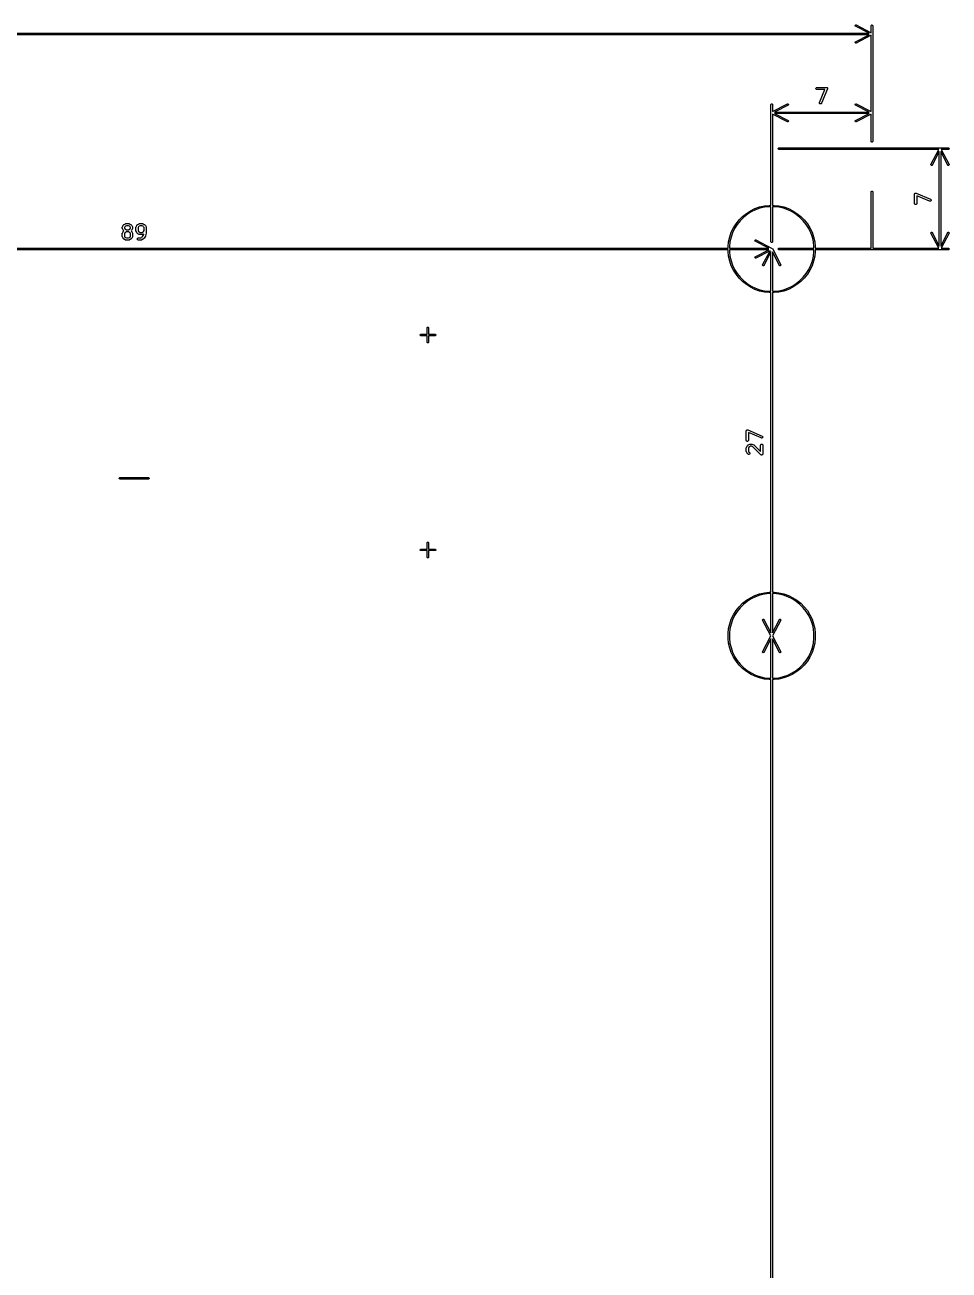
# Model space of a CAD drawing. Extents: x 1.4 to 14.3, y -8.7 to -1.8.
# Drawn here: x 11.483 to 14.023, y -5.262 to -1.841 of the extents above; entities that cross this region are included whole.
import ezdxf

# ---------------------------------------------------------------- set-up
doc = ezdxf.new("R2010")
doc.units = 0
doc.header["$MEASUREMENT"] = 0
doc.layers.add('BLACK', color=7, linetype='CONTINUOUS')

msp = doc.modelspace()

# ---------------------------------------------------------------- linework, layer by layer
at = {"layer": 'BLACK', "linetype": 'CONTINUOUS'}
for p, q in [((13.7647, -1.8429), (13.7654, -1.8415)), ((13.7652, -1.8443), (13.7647, -1.8429)), ((13.7658, -1.8448), (13.7652, -1.8443)), ((13.7654, -1.8415), (13.7668, -1.8411)), ((13.803, -1.8642), (13.7658, -1.8448)), ((13.7668, -1.8411), (13.7676, -1.8413)), ((13.7676, -1.8413), (13.8091, -1.8629)), ((13.8091, -1.8431), (13.8092, -1.8423)), ((13.8091, -1.8629), (13.8091, -1.8431)), ((13.8092, -1.8423), (13.8103, -1.8412)), ((13.8103, -1.8412), (13.8118, -1.8412)), ((13.8118, -1.8412), (13.8128, -1.8423)), ((13.8128, -1.8423), (13.813, -1.8431)), ((13.813, -1.8431), (13.813, -2.0596)), ((1.6143, -1.8642), (13.803, -1.8642)), ((13.803, -1.8681), (1.6143, -1.8681)), ((13.7658, -1.8875), (13.803, -1.8681)), ((13.8091, -1.8694), (13.7676, -1.891)), ((13.8091, -2.0596), (13.8091, -1.8694)), ((13.7647, -1.8894), (13.7652, -1.888)), ((13.7654, -1.8907), (13.7647, -1.8894)), ((13.7652, -1.888), (13.7658, -1.8875)), ((13.7668, -1.8912), (13.7654, -1.8907)), ((13.7676, -1.891), (13.7668, -1.8912)), ((13.6572, -2.0154), (13.6576, -2.0143)), ((13.6572, -2.0165), (13.6572, -2.0154)), ((13.6576, -2.0176), (13.6572, -2.0165)), ((13.6576, -2.0143), (13.6585, -2.0135)), ((13.6585, -2.0184), (13.6576, -2.0176)), ((13.6585, -2.0135), (13.6595, -2.013)), ((13.6595, -2.013), (13.6601, -2.013)), ((13.6601, -2.013), (13.6864, -2.013)), ((13.6891, -2.0171), (13.6722, -2.0565)), ((13.6864, -2.013), (13.6869, -2.013)), ((13.6869, -2.013), (13.6869, -2.013)), ((13.6869, -2.013), (13.687, -2.013)), ((13.687, -2.013), (13.6875, -2.0133)), ((13.6875, -2.0133), (13.688, -2.0135)), ((13.688, -2.0135), (13.688, -2.0135)), ((13.688, -2.0135), (13.688, -2.0135)), ((13.688, -2.0135), (13.6884, -2.0139)), ((13.6884, -2.0139), (13.6888, -2.0143)), ((13.6888, -2.0143), (13.6888, -2.0143)), ((13.6888, -2.0143), (13.6888, -2.0143)), ((13.6888, -2.0143), (13.689, -2.0148)), ((13.689, -2.0148), (13.6892, -2.0154)), ((13.6892, -2.0165), (13.6891, -2.0171)), ((13.6892, -2.0154), (13.6892, -2.0154)), ((13.6892, -2.0154), (13.6893, -2.0154)), ((13.6893, -2.0154), (13.6892, -2.016)), ((13.6892, -2.016), (13.6892, -2.0165)), ((13.6892, -2.0165), (13.6892, -2.0165)), ((13.6892, -2.0165), (13.6892, -2.0165)), ((13.6595, -2.0188), (13.6585, -2.0184)), ((13.6601, -2.0189), (13.6595, -2.0188)), ((13.6819, -2.0189), (13.6601, -2.0189)), ((13.6668, -2.0541), (13.6819, -2.0189)), ((13.5335, -2.0596), (13.5336, -2.0588)), ((13.5335, -2.3368), (13.5335, -2.0596)), ((13.5336, -2.0588), (13.5347, -2.0578)), ((13.5347, -2.0578), (13.5362, -2.0578)), ((13.5362, -2.0578), (13.5373, -2.0588)), ((13.5373, -2.0588), (13.5374, -2.0596)), ((13.5374, -2.0794), (13.5789, -2.0578)), ((13.5374, -2.0596), (13.5374, -2.0794)), ((13.5789, -2.1075), (13.5374, -2.0859)), ((13.5374, -2.0859), (13.5374, -2.3368)), ((13.5807, -2.0613), (13.5435, -2.0807)), ((13.5435, -2.0807), (13.803, -2.0807)), ((13.803, -2.0846), (13.5435, -2.0846)), ((13.5435, -2.0846), (13.5807, -2.104)), ((13.5789, -2.0578), (13.5796, -2.0576)), ((13.5796, -2.0576), (13.581, -2.0581)), ((13.5813, -2.0609), (13.5807, -2.0613)), ((13.581, -2.0581), (13.5817, -2.0594)), ((13.5817, -2.0594), (13.5813, -2.0609)), ((13.6666, -2.0547), (13.6668, -2.0541)), ((13.6666, -2.0558), (13.6666, -2.0547)), ((13.667, -2.0569), (13.6666, -2.0558)), ((13.6678, -2.0577), (13.667, -2.0569)), ((13.6689, -2.0582), (13.6678, -2.0577)), ((13.67, -2.0582), (13.6689, -2.0582)), ((13.6711, -2.0578), (13.67, -2.0582)), ((13.6719, -2.057), (13.6711, -2.0578)), ((13.6722, -2.0565), (13.6719, -2.057)), ((13.7647, -2.0594), (13.7654, -2.0581)), ((13.7652, -2.0609), (13.7647, -2.0594)), ((13.7658, -2.0613), (13.7652, -2.0609)), ((13.7654, -2.0581), (13.7668, -2.0576)), ((13.803, -2.0807), (13.7658, -2.0613)), ((13.7658, -2.104), (13.803, -2.0846)), ((13.7668, -2.0576), (13.7676, -2.0578)), ((13.7676, -2.0578), (13.8091, -2.0794)), ((13.8091, -2.0859), (13.7676, -2.1075)), ((13.8091, -2.0794), (13.8091, -2.0596)), ((13.8091, -2.1614), (13.8091, -2.0859)), ((13.813, -2.0596), (13.813, -2.1614)), ((13.5796, -2.1077), (13.5789, -2.1075)), ((13.581, -2.1073), (13.5796, -2.1077)), ((13.5807, -2.104), (13.5813, -2.1045)), ((13.5817, -2.1059), (13.581, -2.1073)), ((13.5813, -2.1045), (13.5817, -2.1059)), ((13.7647, -2.1059), (13.7652, -2.1045)), ((13.7654, -2.1073), (13.7647, -2.1059)), ((13.7652, -2.1045), (13.7658, -2.104)), ((13.7668, -2.1077), (13.7654, -2.1073)), ((13.7676, -2.1075), (13.7668, -2.1077)), ((13.5533, -2.1803), (13.5544, -2.1793)), ((13.5533, -2.1819), (13.5533, -2.1803)), ((13.5544, -2.1829), (13.5533, -2.1819)), ((13.5544, -2.1793), (13.5551, -2.1791)), ((13.5551, -2.1831), (13.5544, -2.1829)), ((13.5551, -2.1791), (14.0211, -2.1791)), ((13.9948, -2.1831), (13.5551, -2.1831)), ((13.8092, -2.1622), (13.8091, -2.1614)), ((13.8103, -2.1632), (13.8092, -2.1622)), ((13.8118, -2.1632), (13.8103, -2.1632)), ((13.8128, -2.1622), (13.8118, -2.1632)), ((13.813, -2.1614), (13.8128, -2.1622)), ((13.9732, -2.2245), (13.9948, -2.1831)), ((13.9961, -2.1891), (13.9767, -2.2264)), ((13.9961, -2.4486), (13.9961, -2.1891)), ((14.0194, -2.2264), (14, -2.1891)), ((14, -2.1891), (14, -2.4486)), ((14.0211, -2.1831), (14.0013, -2.1831)), ((14.0013, -2.1831), (14.0229, -2.2245)), ((14.0211, -2.1791), (14.0219, -2.1793)), ((14.0219, -2.1829), (14.0211, -2.1831)), ((14.0219, -2.1793), (14.0229, -2.1803)), ((14.0229, -2.1819), (14.0219, -2.1829)), ((14.0229, -2.1803), (14.0229, -2.1819)), ((13.973, -2.2253), (13.9732, -2.2245)), ((13.9734, -2.2267), (13.973, -2.2253)), ((13.9748, -2.2274), (13.9734, -2.2267)), ((13.9762, -2.227), (13.9748, -2.2274)), ((13.9767, -2.2264), (13.9762, -2.227)), ((14.0199, -2.227), (14.0194, -2.2264)), ((14.0213, -2.2274), (14.0199, -2.227)), ((14.0226, -2.2267), (14.0213, -2.2274)), ((14.0231, -2.2253), (14.0226, -2.2267)), ((14.0229, -2.2245), (14.0231, -2.2253)), ((13.8091, -2.2992), (13.8092, -2.2985)), ((13.8091, -2.4547), (13.8091, -2.2992)), ((13.8092, -2.2985), (13.8103, -2.2974)), ((13.8103, -2.2974), (13.8118, -2.2974)), ((13.8118, -2.2974), (13.8128, -2.2985)), ((13.8128, -2.2985), (13.813, -2.2992)), ((13.813, -2.2992), (13.813, -2.4547)), ((13.9283, -2.3058), (13.9284, -2.3052)), ((13.9283, -2.332), (13.9283, -2.3058)), ((13.9284, -2.3052), (13.9286, -2.3046)), ((13.9284, -2.3052), (13.9284, -2.3052)), ((13.9284, -2.3052), (13.9284, -2.3052)), ((13.9286, -2.3046), (13.9288, -2.3041)), ((13.9288, -2.3041), (13.9288, -2.3041)), ((13.9288, -2.3041), (13.9289, -2.3041)), ((13.9289, -2.3041), (13.9293, -2.3037)), ((13.9293, -2.3037), (13.9297, -2.3033)), ((13.9297, -2.3033), (13.9302, -2.3031)), ((13.9297, -2.3033), (13.9297, -2.3033)), ((13.9297, -2.3033), (13.9297, -2.3033)), ((13.9302, -2.3031), (13.9307, -2.3029)), ((13.9307, -2.3029), (13.9307, -2.3029)), ((13.9307, -2.3029), (13.9308, -2.3029)), ((13.9308, -2.3029), (13.9313, -2.3029)), ((13.9313, -2.3029), (13.9319, -2.3029)), ((13.9319, -2.3029), (13.9319, -2.3029)), ((13.9319, -2.3029), (13.9319, -2.3029)), ((13.9319, -2.3029), (13.9325, -2.3031)), ((13.9325, -2.3031), (13.9718, -2.3199)), ((13.9695, -2.3254), (13.9342, -2.3103)), ((13.9342, -2.3103), (13.9342, -2.332)), ((13.9701, -2.3255), (13.9695, -2.3254)), ((13.9712, -2.3255), (13.9701, -2.3255)), ((13.9723, -2.3251), (13.9712, -2.3255)), ((13.9718, -2.3199), (13.9723, -2.3202)), ((13.9723, -2.3202), (13.9731, -2.321)), ((13.9731, -2.3243), (13.9723, -2.3251)), ((13.9731, -2.321), (13.9736, -2.3221)), ((13.9736, -2.3233), (13.9731, -2.3243)), ((13.9736, -2.3221), (13.9736, -2.3233)), ((13.4554, -2.3672), (13.4659, -2.3588)), ((13.4659, -2.3588), (13.4773, -2.3516)), ((13.4792, -2.3549), (13.4681, -2.3618)), ((13.4773, -2.3516), (13.4895, -2.3458)), ((13.4909, -2.3492), (13.4792, -2.3549)), ((13.4895, -2.3458), (13.5022, -2.3413)), ((13.5032, -2.3449), (13.4909, -2.3492)), ((13.5022, -2.3413), (13.5153, -2.3383)), ((13.5159, -2.342), (13.5032, -2.3449)), ((13.5153, -2.3383), (13.5287, -2.3368)), ((13.5289, -2.3406), (13.5159, -2.342)), ((13.5287, -2.3368), (13.5335, -2.3368)), ((13.5335, -2.3406), (13.5289, -2.3406)), ((13.5335, -2.437), (13.5335, -2.3406)), ((13.5374, -2.3368), (13.5422, -2.3368)), ((13.542, -2.3406), (13.5374, -2.3406)), ((13.5374, -2.3406), (13.5374, -2.437)), ((13.5549, -2.342), (13.542, -2.3406)), ((13.5422, -2.3368), (13.5555, -2.3383)), ((13.5676, -2.3449), (13.5549, -2.342)), ((13.5555, -2.3383), (13.5687, -2.3413)), ((13.5799, -2.3492), (13.5676, -2.3449)), ((13.5687, -2.3413), (13.5814, -2.3458)), ((13.5917, -2.3549), (13.5799, -2.3492)), ((13.5814, -2.3458), (13.5935, -2.3516)), ((13.6027, -2.3618), (13.5917, -2.3549)), ((13.5935, -2.3516), (13.6049, -2.3588)), ((13.6049, -2.3588), (13.6154, -2.3672)), ((13.9284, -2.3326), (13.9283, -2.332)), ((13.9288, -2.3337), (13.9284, -2.3326)), ((13.9297, -2.3345), (13.9288, -2.3337)), ((13.9307, -2.3349), (13.9297, -2.3345)), ((13.9319, -2.3349), (13.9307, -2.3349)), ((13.9329, -2.3345), (13.9319, -2.3349)), ((13.9337, -2.3337), (13.9329, -2.3345)), ((13.9342, -2.3326), (13.9337, -2.3337)), ((13.9342, -2.332), (13.9342, -2.3326)), ((11.7508, -2.3961), (11.7527, -2.3924)), ((11.7527, -2.3924), (11.7529, -2.3921)), ((11.7529, -2.3921), (11.753, -2.392)), ((11.7529, -2.3921), (11.7529, -2.3921)), ((11.753, -2.3919), (11.7531, -2.3918)), ((11.753, -2.392), (11.753, -2.3919)), ((11.7531, -2.3918), (11.7533, -2.3916)), ((11.7533, -2.3916), (11.7551, -2.3897)), ((11.7551, -2.3897), (11.7554, -2.3896)), ((11.7554, -2.3895), (11.7555, -2.3894)), ((11.7554, -2.3896), (11.7554, -2.3895)), ((11.7555, -2.3894), (11.7556, -2.3894)), ((11.7556, -2.3893), (11.7559, -2.3892)), ((11.7556, -2.3894), (11.7556, -2.3893)), ((11.7559, -2.3892), (11.7596, -2.3873)), ((11.759, -2.3943), (11.7578, -2.3955)), ((11.7617, -2.3929), (11.759, -2.3943)), ((11.7596, -2.3873), (11.7602, -2.3871)), ((11.7602, -2.3871), (11.7603, -2.3871)), ((11.7603, -2.3871), (11.7604, -2.3871)), ((11.7604, -2.3871), (11.761, -2.387)), ((11.761, -2.387), (11.7685, -2.387)), ((11.7678, -2.3929), (11.7617, -2.3929)), ((11.7705, -2.3943), (11.7678, -2.3929)), ((11.7685, -2.387), (11.769, -2.3871)), ((11.769, -2.3871), (11.7691, -2.3871)), ((11.7691, -2.3871), (11.7692, -2.3871)), ((11.7692, -2.3871), (11.7698, -2.3873)), ((11.7698, -2.3873), (11.7735, -2.3892)), ((11.7717, -2.3955), (11.7705, -2.3943)), ((11.7735, -2.3892), (11.7738, -2.3893)), ((11.7738, -2.3893), (11.7739, -2.3894)), ((11.7739, -2.3894), (11.7739, -2.3894)), ((11.7739, -2.3894), (11.774, -2.3895)), ((11.774, -2.3895), (11.7741, -2.3896)), ((11.7741, -2.3896), (11.7743, -2.3897)), ((11.7743, -2.3897), (11.7762, -2.3916)), ((11.7762, -2.3916), (11.7764, -2.3918)), ((11.7764, -2.3918), (11.7764, -2.3919)), ((11.7764, -2.3919), (11.7765, -2.392)), ((11.7765, -2.392), (11.7765, -2.3921)), ((11.7765, -2.3921), (11.7766, -2.3921)), ((11.7766, -2.3921), (11.7767, -2.3924)), ((11.7767, -2.3924), (11.7786, -2.3961)), ((11.7883, -2.3961), (11.7902, -2.3924)), ((11.7902, -2.3924), (11.7904, -2.3921)), ((11.7904, -2.392), (11.7905, -2.3919)), ((11.7904, -2.3921), (11.7904, -2.392)), ((11.7904, -2.3921), (11.7904, -2.3921)), ((11.7905, -2.3919), (11.7906, -2.3918)), ((11.7906, -2.3918), (11.7908, -2.3916)), ((11.7908, -2.3916), (11.7926, -2.3897)), ((11.7926, -2.3897), (11.7929, -2.3896)), ((11.7929, -2.3895), (11.793, -2.3894)), ((11.7929, -2.3896), (11.7929, -2.3895)), ((11.793, -2.3894), (11.7931, -2.3894)), ((11.7931, -2.3893), (11.7934, -2.3892)), ((11.7931, -2.3894), (11.7931, -2.3893)), ((11.7934, -2.3892), (11.7971, -2.3873)), ((11.7965, -2.3943), (11.7953, -2.3955)), ((11.7992, -2.3929), (11.7965, -2.3943)), ((11.7971, -2.3873), (11.7977, -2.3871)), ((11.7977, -2.3871), (11.7978, -2.3871)), ((11.7978, -2.3871), (11.7979, -2.3871)), ((11.7979, -2.3871), (11.7985, -2.387)), ((11.7985, -2.387), (11.806, -2.387)), ((11.8053, -2.3929), (11.7992, -2.3929)), ((11.808, -2.3943), (11.8053, -2.3929)), ((11.806, -2.387), (11.8065, -2.3871)), ((11.8065, -2.3871), (11.8066, -2.3871)), ((11.8066, -2.3871), (11.8067, -2.3871)), ((11.8067, -2.3871), (11.8073, -2.3873)), ((11.8073, -2.3873), (11.811, -2.3892)), ((11.8092, -2.3955), (11.808, -2.3943)), ((11.811, -2.3892), (11.8113, -2.3893)), ((11.8113, -2.3893), (11.8114, -2.3894)), ((11.8114, -2.3894), (11.8114, -2.3894)), ((11.8114, -2.3894), (11.8115, -2.3895)), ((11.8115, -2.3895), (11.8116, -2.3896)), ((11.8116, -2.3896), (11.8118, -2.3897)), ((11.8118, -2.3897), (11.8137, -2.3916)), ((11.8137, -2.3916), (11.8139, -2.3918)), ((11.8139, -2.3918), (11.8139, -2.3919)), ((11.8139, -2.3919), (11.814, -2.392)), ((11.814, -2.392), (11.814, -2.3921)), ((11.814, -2.3921), (11.8141, -2.3921)), ((11.8141, -2.3921), (11.8142, -2.3924)), ((11.8142, -2.3924), (11.8161, -2.3961)), ((13.4303, -2.3986), (13.4375, -2.3872)), ((13.4406, -2.3894), (13.4336, -2.4004)), ((13.4375, -2.3872), (13.4459, -2.3767)), ((13.4487, -2.3792), (13.4406, -2.3894)), ((13.4459, -2.3767), (13.4554, -2.3672)), ((13.4579, -2.37), (13.4487, -2.3792)), ((13.4681, -2.3618), (13.4579, -2.37)), ((13.6129, -2.37), (13.6027, -2.3618)), ((13.6222, -2.3792), (13.6129, -2.37)), ((13.6154, -2.3672), (13.625, -2.3767)), ((13.6303, -2.3894), (13.6222, -2.3792)), ((13.625, -2.3767), (13.6334, -2.3872)), ((13.6372, -2.4004), (13.6303, -2.3894)), ((13.6334, -2.3872), (13.6405, -2.3986)), ((11.7505, -2.3975), (11.7506, -2.3969)), ((11.7505, -2.3993), (11.7505, -2.3975)), ((11.7506, -2.3999), (11.7505, -2.3993)), ((11.7505, -2.4143), (11.7506, -2.4137)), ((11.7505, -2.4218), (11.7505, -2.4143)), ((11.7506, -2.4224), (11.7505, -2.4218)), ((11.7506, -2.3967), (11.7508, -2.3961)), ((11.7506, -2.3968), (11.7506, -2.3967)), ((11.7506, -2.3969), (11.7506, -2.3968)), ((11.7506, -2.4), (11.7506, -2.3999)), ((11.7506, -2.4001), (11.7506, -2.4)), ((11.7508, -2.4006), (11.7506, -2.4001)), ((11.7506, -2.4135), (11.7508, -2.413)), ((11.7506, -2.4137), (11.7506, -2.4135)), ((11.7506, -2.4137), (11.7506, -2.4137)), ((11.7506, -2.4225), (11.7506, -2.4224)), ((11.7506, -2.4226), (11.7506, -2.4225)), ((11.7508, -2.4231), (11.7506, -2.4226)), ((11.7527, -2.4044), (11.7508, -2.4006)), ((11.7508, -2.413), (11.7527, -2.4093)), ((11.7527, -2.4269), (11.7508, -2.4231)), ((11.7529, -2.4046), (11.7527, -2.4044)), ((11.7527, -2.4093), (11.7529, -2.409)), ((11.7529, -2.4271), (11.7527, -2.4269)), ((11.7529, -2.4047), (11.7529, -2.4046)), ((11.753, -2.4048), (11.7529, -2.4047)), ((11.7529, -2.409), (11.7529, -2.4089)), ((11.7529, -2.4089), (11.753, -2.4089)), ((11.7529, -2.4272), (11.7529, -2.4271)), ((11.753, -2.4273), (11.7529, -2.4272)), ((11.753, -2.4049), (11.753, -2.4048)), ((11.7531, -2.4049), (11.753, -2.4049)), ((11.753, -2.4088), (11.7531, -2.4087)), ((11.753, -2.4089), (11.753, -2.4088)), ((11.753, -2.4274), (11.753, -2.4273)), ((11.7531, -2.4274), (11.753, -2.4274)), ((11.7533, -2.4052), (11.7531, -2.4049)), ((11.7531, -2.4087), (11.7533, -2.4085)), ((11.7533, -2.4277), (11.7531, -2.4274)), ((11.7549, -2.4068), (11.7533, -2.4052)), ((11.7533, -2.4085), (11.7549, -2.4068)), ((11.7551, -2.4295), (11.7533, -2.4277)), ((11.7578, -2.3955), (11.7564, -2.3981)), ((11.7564, -2.3981), (11.7564, -2.3986)), ((11.7564, -2.3986), (11.7578, -2.4013)), ((11.7578, -2.4123), (11.7564, -2.415)), ((11.7564, -2.415), (11.7564, -2.4211)), ((11.7564, -2.4211), (11.7578, -2.4238)), ((11.7578, -2.4013), (11.759, -2.4025)), ((11.759, -2.4111), (11.7578, -2.4123)), ((11.7578, -2.4238), (11.759, -2.425)), ((11.759, -2.4025), (11.7617, -2.4039)), ((11.7617, -2.4098), (11.759, -2.4111)), ((11.759, -2.425), (11.7617, -2.4264)), ((11.7617, -2.4039), (11.7678, -2.4039)), ((11.7678, -2.4098), (11.7617, -2.4098)), ((11.7617, -2.4264), (11.7678, -2.4264)), ((11.7678, -2.4039), (11.7705, -2.4025)), ((11.7705, -2.4111), (11.7678, -2.4098)), ((11.7678, -2.4264), (11.7705, -2.425)), ((11.7705, -2.4025), (11.7717, -2.4013)), ((11.7717, -2.4123), (11.7705, -2.4111)), ((11.7705, -2.425), (11.7717, -2.4238)), ((11.773, -2.3981), (11.7717, -2.3955)), ((11.7717, -2.4013), (11.773, -2.3986)), ((11.773, -2.415), (11.7717, -2.4123)), ((11.7717, -2.4238), (11.773, -2.4211)), ((11.773, -2.3986), (11.773, -2.3981)), ((11.773, -2.4211), (11.773, -2.415)), ((11.7762, -2.4277), (11.7743, -2.4295)), ((11.7762, -2.4052), (11.7745, -2.4068)), ((11.7745, -2.4068), (11.7762, -2.4085)), ((11.7764, -2.4049), (11.7762, -2.4052)), ((11.7762, -2.4085), (11.7764, -2.4087)), ((11.7764, -2.4274), (11.7762, -2.4277)), ((11.7765, -2.4048), (11.7764, -2.4049)), ((11.7764, -2.4049), (11.7764, -2.4049)), ((11.7764, -2.4087), (11.7764, -2.4088)), ((11.7764, -2.4088), (11.7765, -2.4089)), ((11.7765, -2.4273), (11.7764, -2.4274)), ((11.7764, -2.4274), (11.7764, -2.4274)), ((11.7766, -2.4046), (11.7765, -2.4047)), ((11.7765, -2.4047), (11.7765, -2.4048)), ((11.7765, -2.4089), (11.7765, -2.4089)), ((11.7765, -2.4089), (11.7766, -2.409)), ((11.7766, -2.4271), (11.7765, -2.4272)), ((11.7765, -2.4272), (11.7765, -2.4273)), ((11.7767, -2.4044), (11.7766, -2.4046)), ((11.7766, -2.409), (11.7767, -2.4093)), ((11.7767, -2.4269), (11.7766, -2.4271)), ((11.7786, -2.4006), (11.7767, -2.4044)), ((11.7767, -2.4093), (11.7786, -2.413)), ((11.7786, -2.4231), (11.7767, -2.4269)), ((11.7786, -2.3961), (11.7788, -2.3967)), ((11.7788, -2.4001), (11.7786, -2.4006)), ((11.7786, -2.413), (11.7788, -2.4135)), ((11.7788, -2.4226), (11.7786, -2.4231)), ((11.7788, -2.3967), (11.7788, -2.3968)), ((11.7788, -2.3968), (11.7789, -2.3969)), ((11.7789, -2.3999), (11.7788, -2.4)), ((11.7788, -2.4), (11.7788, -2.4001)), ((11.7788, -2.4135), (11.7788, -2.4137)), ((11.7788, -2.4137), (11.7789, -2.4137)), ((11.7789, -2.4224), (11.7788, -2.4225)), ((11.7788, -2.4225), (11.7788, -2.4226)), ((11.7789, -2.3969), (11.7789, -2.3975)), ((11.7789, -2.3975), (11.7789, -2.3993)), ((11.7789, -2.3993), (11.7789, -2.3999)), ((11.7789, -2.4137), (11.7789, -2.4143)), ((11.7789, -2.4143), (11.7789, -2.4218)), ((11.7789, -2.4218), (11.7789, -2.4224)), ((11.788, -2.3975), (11.7881, -2.3969)), ((11.788, -2.4068), (11.788, -2.3975)), ((11.7881, -2.4074), (11.788, -2.4068)), ((11.7881, -2.3967), (11.7883, -2.3961)), ((11.7881, -2.3968), (11.7881, -2.3967)), ((11.7881, -2.3969), (11.7881, -2.3968)), ((11.7881, -2.4075), (11.7881, -2.4074)), ((11.7881, -2.4076), (11.7881, -2.4075)), ((11.7883, -2.4081), (11.7881, -2.4076)), ((11.7902, -2.4119), (11.7883, -2.4081)), ((11.7904, -2.4121), (11.7902, -2.4119)), ((11.7904, -2.4122), (11.7904, -2.4121)), ((11.7904, -2.4123), (11.7904, -2.4122)), ((11.7905, -2.4124), (11.7904, -2.4123)), ((11.7906, -2.4124), (11.7905, -2.4124)), ((11.7908, -2.4127), (11.7906, -2.4124)), ((11.7926, -2.4145), (11.7908, -2.4127)), ((11.7918, -2.4287), (11.7923, -2.4277)), ((11.7923, -2.4277), (11.7931, -2.4269)), ((11.7929, -2.4147), (11.7926, -2.4145)), ((11.7929, -2.4148), (11.7929, -2.4147)), ((11.793, -2.4148), (11.7929, -2.4148)), ((11.7931, -2.4149), (11.793, -2.4148)), ((11.7934, -2.4151), (11.7931, -2.4149)), ((11.7931, -2.4149), (11.7931, -2.4149)), ((11.7931, -2.4269), (11.7941, -2.4264)), ((11.7971, -2.417), (11.7934, -2.4151)), ((11.7953, -2.3955), (11.7939, -2.3981)), ((11.7939, -2.3981), (11.7939, -2.4061)), ((11.7939, -2.4061), (11.7953, -2.4088)), ((11.7941, -2.4264), (11.7947, -2.4264)), ((11.7947, -2.4264), (11.8015, -2.4264)), ((11.7953, -2.4088), (11.7965, -2.41)), ((11.7965, -2.41), (11.7992, -2.4114)), ((11.7977, -2.4172), (11.7971, -2.417)), ((11.7978, -2.4172), (11.7977, -2.4172)), ((11.7979, -2.4172), (11.7978, -2.4172)), ((11.7985, -2.4173), (11.7979, -2.4172)), ((11.806, -2.4173), (11.7985, -2.4173)), ((11.7992, -2.4114), (11.8053, -2.4114)), ((11.8015, -2.4264), (11.8042, -2.425)), ((11.8042, -2.425), (11.8055, -2.4237)), ((11.8053, -2.4114), (11.808, -2.41)), ((11.8055, -2.4237), (11.8088, -2.4187)), ((11.8065, -2.4172), (11.806, -2.4173)), ((11.8066, -2.4172), (11.8065, -2.4172)), ((11.8067, -2.4172), (11.8066, -2.4172)), ((11.8073, -2.417), (11.8067, -2.4172)), ((11.8096, -2.4158), (11.8073, -2.417)), ((11.808, -2.41), (11.8092, -2.4088)), ((11.8099, -2.4277), (11.808, -2.4295)), ((11.8088, -2.4187), (11.8096, -2.4158)), ((11.8105, -2.3981), (11.8092, -2.3955)), ((11.8092, -2.4088), (11.8105, -2.4061)), ((11.8101, -2.4274), (11.8099, -2.4277)), ((11.8099, -2.4277), (11.8099, -2.4277)), ((11.8099, -2.4277), (11.8099, -2.4277)), ((11.8103, -2.4272), (11.8101, -2.4274)), ((11.814, -2.4216), (11.8103, -2.4272)), ((11.8103, -2.4272), (11.8103, -2.4272)), ((11.8103, -2.4272), (11.8103, -2.4272)), ((11.8105, -2.4061), (11.8105, -2.3981)), ((11.8142, -2.4213), (11.814, -2.4216)), ((11.8143, -2.4212), (11.8142, -2.4213)), ((11.8145, -2.4207), (11.8143, -2.421)), ((11.8143, -2.421), (11.8143, -2.4211)), ((11.8143, -2.4211), (11.8143, -2.4211)), ((11.8143, -2.4211), (11.8143, -2.4212)), ((11.8163, -2.4132), (11.8145, -2.4207)), ((11.8161, -2.3961), (11.8163, -2.3967)), ((11.8163, -2.3967), (11.8163, -2.3968)), ((11.8163, -2.3968), (11.8164, -2.3969)), ((11.8164, -2.413), (11.8163, -2.4131)), ((11.8163, -2.4131), (11.8163, -2.4132)), ((11.8164, -2.3969), (11.8164, -2.3975)), ((11.8164, -2.3975), (11.8164, -2.4125)), ((11.8164, -2.4125), (11.8164, -2.4126)), ((11.8164, -2.4126), (11.8164, -2.4126)), ((11.8164, -2.4126), (11.8164, -2.4128)), ((11.8164, -2.4128), (11.8164, -2.413)), ((13.4171, -2.4366), (13.42, -2.4235)), ((13.42, -2.4235), (13.4245, -2.4107)), ((13.4237, -2.4245), (13.4208, -2.4372)), ((13.428, -2.4122), (13.4237, -2.4245)), ((13.4245, -2.4107), (13.4303, -2.3986)), ((13.4336, -2.4004), (13.428, -2.4122)), ((13.6429, -2.4122), (13.6372, -2.4004)), ((13.6405, -2.3986), (13.6464, -2.4107)), ((13.6472, -2.4245), (13.6429, -2.4122)), ((13.6464, -2.4107), (13.6508, -2.4235)), ((13.6501, -2.4372), (13.6472, -2.4245)), ((13.6508, -2.4235), (13.6538, -2.4366)), ((13.973, -2.4125), (13.9734, -2.4111)), ((13.9732, -2.4133), (13.973, -2.4125)), ((13.9948, -2.4547), (13.9732, -2.4133)), ((13.9734, -2.4111), (13.9748, -2.4104)), ((13.9748, -2.4104), (13.9762, -2.4108)), ((13.9762, -2.4108), (13.9767, -2.4114)), ((13.9767, -2.4114), (13.9961, -2.4486)), ((14, -2.4486), (14.0194, -2.4114)), ((14.0229, -2.4133), (14.0013, -2.4547)), ((14.0194, -2.4114), (14.0199, -2.4108)), ((14.0199, -2.4108), (14.0213, -2.4104)), ((14.0213, -2.4104), (14.0226, -2.4111)), ((14.0226, -2.4111), (14.0231, -2.4125)), ((14.0231, -2.4125), (14.0229, -2.4133)), ((10.1514, -2.4547), (13.4155, -2.4547)), ((13.4155, -2.4587), (10.1514, -2.4587)), ((11.7554, -2.4297), (11.7551, -2.4295)), ((11.7554, -2.4298), (11.7554, -2.4297)), ((11.7555, -2.4298), (11.7554, -2.4298)), ((11.7556, -2.4299), (11.7555, -2.4298)), ((11.7559, -2.4301), (11.7556, -2.4299)), ((11.7556, -2.4299), (11.7556, -2.4299)), ((11.7596, -2.432), (11.7559, -2.4301)), ((11.7602, -2.4322), (11.7596, -2.432)), ((11.7603, -2.4322), (11.7602, -2.4322)), ((11.7604, -2.4322), (11.7603, -2.4322)), ((11.761, -2.4323), (11.7604, -2.4322)), ((11.7685, -2.4323), (11.761, -2.4323)), ((11.769, -2.4322), (11.7685, -2.4323)), ((11.7691, -2.4322), (11.769, -2.4322)), ((11.7692, -2.4322), (11.7691, -2.4322)), ((11.7698, -2.432), (11.7692, -2.4322)), ((11.7735, -2.4301), (11.7698, -2.432)), ((11.7738, -2.4299), (11.7735, -2.4301)), ((11.7739, -2.4299), (11.7738, -2.4299)), ((11.774, -2.4298), (11.7739, -2.4298)), ((11.7739, -2.4298), (11.7739, -2.4299)), ((11.7741, -2.4297), (11.774, -2.4298)), ((11.7743, -2.4295), (11.7741, -2.4297)), ((11.7918, -2.4299), (11.7918, -2.4287)), ((11.7923, -2.431), (11.7918, -2.4299)), ((11.7931, -2.4318), (11.7923, -2.431)), ((11.7941, -2.4322), (11.7931, -2.4318)), ((11.7947, -2.4323), (11.7941, -2.4322)), ((11.8022, -2.4323), (11.7947, -2.4323)), ((11.8028, -2.4322), (11.8022, -2.4323)), ((11.8029, -2.4322), (11.8028, -2.4322)), ((11.803, -2.4322), (11.8029, -2.4322)), ((11.8035, -2.432), (11.803, -2.4322)), ((11.8073, -2.4301), (11.8035, -2.432)), ((11.8075, -2.4299), (11.8073, -2.4301)), ((11.8076, -2.4299), (11.8075, -2.4299)), ((11.8077, -2.4298), (11.8076, -2.4299)), ((11.8078, -2.4298), (11.8077, -2.4298)), ((11.808, -2.4295), (11.8078, -2.4297)), ((11.8078, -2.4297), (11.8078, -2.4298)), ((13.4155, -2.45), (13.4171, -2.4366)), ((13.4155, -2.4502), (13.4155, -2.45)), ((13.4155, -2.4547), (13.4155, -2.4502)), ((13.4155, -2.4634), (13.4155, -2.4587)), ((13.4208, -2.4372), (13.4193, -2.4502)), ((13.4193, -2.4502), (13.4193, -2.4547)), ((13.4193, -2.4547), (13.5274, -2.4547)), ((13.4193, -2.4587), (13.4193, -2.4632)), ((13.5274, -2.4587), (13.4193, -2.4587)), ((13.4891, -2.4334), (13.4898, -2.4321)), ((13.4896, -2.4349), (13.4891, -2.4334)), ((13.4902, -2.4354), (13.4896, -2.4349)), ((13.4898, -2.4321), (13.4913, -2.4316)), ((13.5274, -2.4547), (13.4902, -2.4354)), ((13.4902, -2.478), (13.5274, -2.4587)), ((13.4913, -2.4316), (13.492, -2.4319)), ((13.492, -2.4319), (13.5363, -2.4549)), ((13.5308, -2.4613), (13.492, -2.4815)), ((13.5106, -2.5001), (13.5308, -2.4613)), ((13.5336, -2.4378), (13.5335, -2.437)), ((13.5347, -2.4388), (13.5336, -2.4378)), ((13.5362, -2.4388), (13.5347, -2.4388)), ((13.5373, -2.4378), (13.5362, -2.4388)), ((13.5363, -2.4549), (13.5366, -2.4552)), ((13.5366, -2.4552), (13.5367, -2.4552)), ((13.5367, -2.4552), (13.5368, -2.4553)), ((13.5368, -2.4553), (13.5369, -2.4554)), ((13.5369, -2.4554), (13.5369, -2.4554)), ((13.5369, -2.4554), (13.537, -2.4555)), ((13.537, -2.4555), (13.5372, -2.4558)), ((13.5372, -2.4558), (13.5603, -2.5001)), ((13.5374, -2.437), (13.5373, -2.4378)), ((13.5533, -2.4559), (13.5544, -2.4549)), ((13.5533, -2.4574), (13.5533, -2.4559)), ((13.5544, -2.4585), (13.5533, -2.4574)), ((13.5544, -2.4549), (13.5551, -2.4547)), ((13.5551, -2.4587), (13.5544, -2.4585)), ((13.5551, -2.4547), (13.6516, -2.4547)), ((13.6516, -2.4587), (13.5551, -2.4587)), ((13.6516, -2.4502), (13.6501, -2.4372)), ((13.6516, -2.4547), (13.6516, -2.4502)), ((13.6516, -2.4632), (13.6516, -2.4587)), ((13.6538, -2.4366), (13.6553, -2.45)), ((13.6553, -2.45), (13.6553, -2.4547)), ((13.6553, -2.4547), (13.8091, -2.4547)), ((14.0211, -2.4587), (13.6553, -2.4587)), ((13.6553, -2.4587), (13.6553, -2.4634)), ((13.813, -2.4547), (13.9948, -2.4547)), ((14.0013, -2.4547), (14.0211, -2.4547)), ((14.0211, -2.4547), (14.0219, -2.4549)), ((14.0219, -2.4585), (14.0211, -2.4587)), ((14.0219, -2.4549), (14.0229, -2.4559)), ((14.0229, -2.4574), (14.0219, -2.4585)), ((14.0229, -2.4559), (14.0229, -2.4574)), ((13.4171, -2.4768), (13.4155, -2.4634)), ((13.42, -2.4899), (13.4171, -2.4768)), ((13.4193, -2.4632), (13.4208, -2.4762)), ((13.4245, -2.5026), (13.42, -2.4899)), ((13.4208, -2.4762), (13.4237, -2.4889)), ((13.4237, -2.4889), (13.428, -2.5012)), ((13.4891, -2.48), (13.4896, -2.4785)), ((13.4898, -2.4813), (13.4891, -2.48)), ((13.4896, -2.4785), (13.4902, -2.478)), ((13.4913, -2.4817), (13.4898, -2.4813)), ((13.492, -2.4815), (13.4913, -2.4817)), ((13.5335, -2.4647), (13.5141, -2.502)), ((13.5335, -2.5728), (13.5335, -2.4647)), ((13.5568, -2.502), (13.5374, -2.4647)), ((13.5374, -2.4647), (13.5374, -2.5728)), ((13.6429, -2.5012), (13.6472, -2.4889)), ((13.6508, -2.4899), (13.6464, -2.5026)), ((13.6472, -2.4889), (13.6501, -2.4762)), ((13.6501, -2.4762), (13.6516, -2.4632)), ((13.6538, -2.4768), (13.6508, -2.4899)), ((13.6553, -2.4634), (13.6538, -2.4768)), ((13.4303, -2.5148), (13.4245, -2.5026)), ((13.428, -2.5012), (13.4336, -2.513)), ((13.4375, -2.5262), (13.4303, -2.5148)), ((13.4336, -2.513), (13.4406, -2.524)), ((13.4459, -2.5367), (13.4375, -2.5262)), ((13.4406, -2.524), (13.4487, -2.5342)), ((13.5104, -2.5009), (13.5106, -2.5001)), ((13.5108, -2.5023), (13.5104, -2.5009)), ((13.5122, -2.503), (13.5108, -2.5023)), ((13.5136, -2.5026), (13.5122, -2.503)), ((13.5141, -2.502), (13.5136, -2.5026)), ((13.5573, -2.5026), (13.5568, -2.502)), ((13.5587, -2.503), (13.5573, -2.5026)), ((13.56, -2.5023), (13.5587, -2.503)), ((13.5605, -2.5009), (13.56, -2.5023)), ((13.5603, -2.5001), (13.5605, -2.5009)), ((13.6222, -2.5342), (13.6303, -2.524)), ((13.6334, -2.5262), (13.625, -2.5367)), ((13.6303, -2.524), (13.6372, -2.513)), ((13.6405, -2.5148), (13.6334, -2.5262)), ((13.6372, -2.513), (13.6429, -2.5012)), ((13.6464, -2.5026), (13.6405, -2.5148)), ((13.4554, -2.5462), (13.4459, -2.5367)), ((13.4487, -2.5342), (13.4579, -2.5434)), ((13.4659, -2.5546), (13.4554, -2.5462)), ((13.4579, -2.5434), (13.4681, -2.5516)), ((13.4773, -2.5618), (13.4659, -2.5546)), ((13.4681, -2.5516), (13.4792, -2.5585)), ((13.4895, -2.5676), (13.4773, -2.5618)), ((13.4792, -2.5585), (13.4909, -2.5642)), ((13.4909, -2.5642), (13.5032, -2.5685)), ((13.5676, -2.5685), (13.5799, -2.5642)), ((13.5799, -2.5642), (13.5917, -2.5585)), ((13.5935, -2.5618), (13.5814, -2.5676)), ((13.5917, -2.5585), (13.6027, -2.5516)), ((13.6049, -2.5546), (13.5935, -2.5618)), ((13.6027, -2.5516), (13.6129, -2.5434)), ((13.6154, -2.5462), (13.6049, -2.5546)), ((13.6129, -2.5434), (13.6222, -2.5342)), ((13.625, -2.5367), (13.6154, -2.5462)), ((13.5022, -2.5721), (13.4895, -2.5676)), ((13.5153, -2.5751), (13.5022, -2.5721)), ((13.5032, -2.5685), (13.5159, -2.5714)), ((13.5287, -2.5766), (13.5153, -2.5751)), ((13.5159, -2.5714), (13.5289, -2.5728)), ((13.5335, -2.5766), (13.5287, -2.5766)), ((13.5289, -2.5728), (13.5335, -2.5728)), ((13.5335, -3.3998), (13.5335, -2.5766)), ((13.5374, -2.5728), (13.542, -2.5728)), ((13.5422, -2.5766), (13.5374, -2.5766)), ((13.5374, -2.5766), (13.5374, -3.3998)), ((13.542, -2.5728), (13.5549, -2.5714)), ((13.5555, -2.5751), (13.5422, -2.5766)), ((13.5549, -2.5714), (13.5676, -2.5685)), ((13.5687, -2.5721), (13.5555, -2.5751)), ((13.5814, -2.5676), (13.5687, -2.5721)), ((12.569, -2.6922), (12.5701, -2.6911)), ((12.569, -2.6937), (12.569, -2.6922)), ((12.5701, -2.6947), (12.569, -2.6937)), ((12.5701, -2.6911), (12.5709, -2.6909)), ((12.5709, -2.6949), (12.5701, -2.6947)), ((12.5709, -2.6909), (12.5886, -2.6909)), ((12.5886, -2.6949), (12.5709, -2.6949)), ((12.5886, -2.6732), (12.5887, -2.6725)), ((12.5886, -2.6909), (12.5886, -2.6732)), ((12.5886, -2.7126), (12.5886, -2.6949)), ((12.5887, -2.6725), (12.5898, -2.6714)), ((12.5898, -2.6714), (12.5913, -2.6714)), ((12.5913, -2.6714), (12.5924, -2.6725)), ((12.5924, -2.6725), (12.5925, -2.6732)), ((12.5925, -2.6732), (12.5925, -2.6909)), ((12.5925, -2.6909), (12.6102, -2.6909)), ((12.6102, -2.6949), (12.5925, -2.6949)), ((12.5925, -2.6949), (12.5925, -2.7126)), ((12.6102, -2.6909), (12.611, -2.6911)), ((12.611, -2.6947), (12.6102, -2.6949)), ((12.611, -2.6911), (12.6121, -2.6922)), ((12.6121, -2.6937), (12.611, -2.6947)), ((12.6121, -2.6922), (12.6121, -2.6937)), ((12.5887, -2.7134), (12.5886, -2.7126)), ((12.5898, -2.7144), (12.5887, -2.7134)), ((12.5913, -2.7144), (12.5898, -2.7144)), ((12.5924, -2.7134), (12.5913, -2.7144)), ((12.5925, -2.7126), (12.5924, -2.7134)), ((13.4657, -2.9563), (13.4658, -2.9557)), ((13.4657, -2.9826), (13.4657, -2.9563)), ((13.4658, -2.9557), (13.466, -2.9552)), ((13.4658, -2.9557), (13.4658, -2.9557)), ((13.4658, -2.9557), (13.4658, -2.9557)), ((13.466, -2.9552), (13.4662, -2.9547)), ((13.4662, -2.9547), (13.4663, -2.9547)), ((13.4663, -2.9546), (13.4667, -2.9543)), ((13.4663, -2.9547), (13.4663, -2.9546)), ((13.4667, -2.9543), (13.4671, -2.9539)), ((13.4671, -2.9538), (13.4676, -2.9536)), ((13.4671, -2.9539), (13.4671, -2.9538)), ((13.4671, -2.9539), (13.4671, -2.9539)), ((13.4676, -2.9536), (13.4681, -2.9534)), ((13.4681, -2.9534), (13.4681, -2.9534)), ((13.4681, -2.9534), (13.4682, -2.9534)), ((13.4682, -2.9534), (13.4687, -2.9534)), ((13.4687, -2.9534), (13.4693, -2.9534)), ((13.4693, -2.9534), (13.4693, -2.9534)), ((13.4693, -2.9534), (13.4693, -2.9534)), ((13.4693, -2.9534), (13.4699, -2.9536)), ((13.4699, -2.9536), (13.5092, -2.9705)), ((13.5069, -2.9759), (13.4716, -2.9608)), ((13.4716, -2.9608), (13.4716, -2.9826)), ((13.5075, -2.9761), (13.5069, -2.9759)), ((13.5097, -2.9757), (13.5086, -2.9761)), ((13.5092, -2.9705), (13.5097, -2.9708)), ((13.5097, -2.9708), (13.5105, -2.9716)), ((13.5105, -2.9749), (13.5097, -2.9757)), ((13.5105, -2.9716), (13.511, -2.9727)), ((13.511, -2.9738), (13.5105, -2.9749)), ((13.511, -2.9727), (13.511, -2.9738)), ((13.4658, -2.9831), (13.4657, -2.9826)), ((13.4657, -3.0032), (13.4658, -3.0026)), ((13.4657, -3.0126), (13.4657, -3.0032)), ((13.4662, -2.9842), (13.4658, -2.9831)), ((13.4658, -3.0024), (13.4661, -3.0019)), ((13.4658, -3.0025), (13.4658, -3.0024)), ((13.4658, -3.0026), (13.4658, -3.0025)), ((13.4661, -3.0019), (13.4679, -2.9981)), ((13.4671, -2.985), (13.4662, -2.9842)), ((13.4681, -2.9855), (13.4671, -2.985)), ((13.4679, -2.9981), (13.4681, -2.9979)), ((13.4693, -2.9855), (13.4681, -2.9855)), ((13.4681, -2.9978), (13.4682, -2.9977)), ((13.4681, -2.9979), (13.4681, -2.9978)), ((13.4682, -2.9977), (13.4682, -2.9976)), ((13.4682, -2.9976), (13.4683, -2.9976)), ((13.4683, -2.9976), (13.4685, -2.9973)), ((13.4685, -2.9973), (13.4704, -2.9955)), ((13.4703, -2.985), (13.4693, -2.9855)), ((13.4711, -2.9842), (13.4703, -2.985)), ((13.4704, -2.9955), (13.4706, -2.9953)), ((13.4706, -2.9953), (13.4706, -2.9952)), ((13.4706, -2.9952), (13.4707, -2.9952)), ((13.4707, -2.9952), (13.4708, -2.9951)), ((13.4708, -2.9951), (13.4709, -2.9951)), ((13.4709, -2.9951), (13.4711, -2.9949)), ((13.4716, -2.9831), (13.4711, -2.9842)), ((13.4711, -2.9949), (13.4749, -2.993)), ((13.4716, -2.9826), (13.4716, -2.9831)), ((13.473, -3.0012), (13.4716, -3.0039)), ((13.4716, -3.0039), (13.4716, -3.0119)), ((13.4742, -3), (13.473, -3.0012)), ((13.4769, -2.9986), (13.4742, -3)), ((13.4749, -2.993), (13.4754, -2.9928)), ((13.4754, -2.9928), (13.4755, -2.9928)), ((13.4755, -2.9928), (13.4756, -2.9928)), ((13.4756, -2.9928), (13.4762, -2.9927)), ((13.4762, -2.9927), (13.4799, -2.9927)), ((13.4795, -2.9986), (13.4769, -2.9986)), ((13.484, -3.0001), (13.4795, -2.9986)), ((13.4799, -2.9927), (13.4802, -2.9928)), ((13.4802, -2.9928), (13.4803, -2.9928)), ((13.4803, -2.9928), (13.4804, -2.9928)), ((13.4804, -2.9928), (13.4805, -2.9928)), ((13.4805, -2.9928), (13.4806, -2.9928)), ((13.4806, -2.9928), (13.4809, -2.9929)), ((13.4809, -2.9929), (13.4865, -2.9948)), ((13.506, -3.0221), (13.484, -3.0001)), ((13.4865, -2.9948), (13.487, -2.995)), ((13.487, -2.995), (13.4871, -2.9951)), ((13.4871, -2.9951), (13.4872, -2.9951)), ((13.4872, -2.9951), (13.4877, -2.9955)), ((13.4877, -2.9955), (13.5051, -3.0129)), ((13.5051, -2.9957), (13.5052, -2.9951)), ((13.5051, -3.0129), (13.5051, -2.9957)), ((13.5052, -2.9951), (13.5056, -2.994)), ((13.5056, -2.994), (13.5064, -2.9932)), ((13.5064, -2.9932), (13.5075, -2.9928)), ((13.5086, -2.9761), (13.5075, -2.9761)), ((13.5075, -2.9928), (13.5086, -2.9928)), ((13.5086, -2.9928), (13.5097, -2.9932)), ((13.5097, -2.9932), (13.5105, -2.994)), ((13.5105, -2.994), (13.511, -2.9951)), ((13.511, -2.9951), (13.511, -2.9957)), ((13.511, -2.9957), (13.511, -3.0201)), ((13.4658, -3.0131), (13.4657, -3.0126)), ((13.4658, -3.0132), (13.4658, -3.0131)), ((13.4658, -3.0133), (13.4658, -3.0132)), ((13.4661, -3.0139), (13.4658, -3.0133)), ((13.4679, -3.0176), (13.4661, -3.0139)), ((13.4681, -3.0179), (13.4679, -3.0176)), ((13.4681, -3.018), (13.4681, -3.0179)), ((13.4682, -3.018), (13.4681, -3.018)), ((13.4682, -3.0181), (13.4682, -3.018)), ((13.4683, -3.0182), (13.4682, -3.0181)), ((13.4685, -3.0184), (13.4683, -3.0182)), ((13.4704, -3.0203), (13.4685, -3.0184)), ((13.4708, -3.0206), (13.4704, -3.0203)), ((13.4719, -3.0211), (13.4708, -3.0206)), ((13.4716, -3.0119), (13.473, -3.0146)), ((13.473, -3.0211), (13.4719, -3.0211)), ((13.473, -3.0146), (13.4745, -3.0161)), ((13.4741, -3.0206), (13.473, -3.0211)), ((13.4749, -3.0198), (13.4741, -3.0206)), ((13.4745, -3.0161), (13.4749, -3.0165)), ((13.4749, -3.0165), (13.4753, -3.0176)), ((13.4753, -3.0188), (13.4749, -3.0198)), ((13.4753, -3.0176), (13.4753, -3.0188)), ((13.5064, -3.0225), (13.506, -3.0221)), ((13.5072, -3.0228), (13.5064, -3.0225)), ((13.5075, -3.023), (13.5072, -3.0228)), ((13.5086, -3.023), (13.5075, -3.023)), ((13.5075, -3.023), (13.5075, -3.023)), ((13.5097, -3.0225), (13.5086, -3.023)), ((13.5105, -3.0217), (13.5097, -3.0225)), ((13.5108, -3.0209), (13.5105, -3.0217)), ((13.511, -3.0206), (13.5108, -3.0209)), ((13.511, -3.0201), (13.511, -3.0206)), ((11.7423, -3.0859), (11.7433, -3.0848)), ((11.7423, -3.0874), (11.7423, -3.0859)), ((11.7433, -3.0884), (11.7423, -3.0874)), ((11.7433, -3.0848), (11.7441, -3.0846)), ((11.7441, -3.0886), (11.7433, -3.0884)), ((11.7441, -3.0846), (11.8228, -3.0846)), ((11.8228, -3.0886), (11.7441, -3.0886)), ((11.8228, -3.0846), (11.8236, -3.0848)), ((11.8236, -3.0884), (11.8228, -3.0886)), ((11.8236, -3.0848), (11.8247, -3.0859)), ((11.8247, -3.0874), (11.8236, -3.0884)), ((11.8247, -3.0859), (11.8247, -3.0874)), ((12.569, -3.2827), (12.5701, -3.2816)), ((12.569, -3.2842), (12.569, -3.2827)), ((12.5701, -3.2816), (12.5709, -3.2815)), ((12.5709, -3.2815), (12.5886, -3.2815)), ((12.5886, -3.2638), (12.5887, -3.263)), ((12.5886, -3.2815), (12.5886, -3.2638)), ((12.5887, -3.263), (12.5898, -3.262)), ((12.5898, -3.262), (12.5913, -3.262)), ((12.5913, -3.262), (12.5924, -3.263)), ((12.5924, -3.263), (12.5925, -3.2638)), ((12.5925, -3.2638), (12.5925, -3.2815)), ((12.5925, -3.2815), (12.6102, -3.2815)), ((12.6102, -3.2815), (12.611, -3.2816)), ((12.611, -3.2816), (12.6121, -3.2827)), ((12.6121, -3.2827), (12.6121, -3.2842)), ((12.5701, -3.2853), (12.569, -3.2842)), ((12.5709, -3.2854), (12.5701, -3.2853)), ((12.5886, -3.2854), (12.5709, -3.2854)), ((12.5886, -3.3031), (12.5886, -3.2854)), ((12.5887, -3.3039), (12.5886, -3.3031)), ((12.5898, -3.305), (12.5887, -3.3039)), ((12.5913, -3.305), (12.5898, -3.305)), ((12.5924, -3.3039), (12.5913, -3.305)), ((12.5925, -3.3031), (12.5924, -3.3039)), ((12.6102, -3.2854), (12.5925, -3.2854)), ((12.5925, -3.2854), (12.5925, -3.3031)), ((12.611, -3.2853), (12.6102, -3.2854)), ((12.6121, -3.2842), (12.611, -3.2853)), ((13.4659, -3.4218), (13.4773, -3.4146)), ((13.4792, -3.4179), (13.4681, -3.4248)), ((13.4773, -3.4146), (13.4895, -3.4087)), ((13.4909, -3.4122), (13.4792, -3.4179)), ((13.4895, -3.4087), (13.5022, -3.4043)), ((13.5032, -3.4079), (13.4909, -3.4122)), ((13.5022, -3.4043), (13.5153, -3.4013)), ((13.5159, -3.405), (13.5032, -3.4079)), ((13.5153, -3.4013), (13.5287, -3.3998)), ((13.5289, -3.4035), (13.5159, -3.405)), ((13.5287, -3.3998), (13.5335, -3.3998)), ((13.5335, -3.4035), (13.5289, -3.4035)), ((13.5335, -3.5116), (13.5335, -3.4035)), ((13.5374, -3.3998), (13.5422, -3.3998)), ((13.542, -3.4035), (13.5374, -3.4035)), ((13.5374, -3.4035), (13.5374, -3.5116)), ((13.5549, -3.405), (13.542, -3.4035)), ((13.5422, -3.3998), (13.5555, -3.4013)), ((13.5676, -3.4079), (13.5549, -3.405)), ((13.5555, -3.4013), (13.5687, -3.4043)), ((13.5799, -3.4122), (13.5676, -3.4079)), ((13.5687, -3.4043), (13.5814, -3.4087)), ((13.5917, -3.4179), (13.5799, -3.4122)), ((13.5814, -3.4087), (13.5935, -3.4146)), ((13.6027, -3.4248), (13.5917, -3.4179)), ((13.5935, -3.4146), (13.6049, -3.4218)), ((13.4303, -3.4616), (13.4375, -3.4502)), ((13.4406, -3.4524), (13.4336, -3.4634)), ((13.4375, -3.4502), (13.4459, -3.4397)), ((13.4487, -3.4422), (13.4406, -3.4524)), ((13.4459, -3.4397), (13.4554, -3.4301)), ((13.4579, -3.4329), (13.4487, -3.4422)), ((13.4554, -3.4301), (13.4659, -3.4218)), ((13.4681, -3.4248), (13.4579, -3.4329)), ((13.6129, -3.4329), (13.6027, -3.4248)), ((13.6049, -3.4218), (13.6154, -3.4301)), ((13.6222, -3.4422), (13.6129, -3.4329)), ((13.6154, -3.4301), (13.625, -3.4397)), ((13.6303, -3.4524), (13.6222, -3.4422)), ((13.625, -3.4397), (13.6334, -3.4502)), ((13.6372, -3.4634), (13.6303, -3.4524)), ((13.6334, -3.4502), (13.6405, -3.4616)), ((13.4171, -3.4996), (13.42, -3.4864)), ((13.42, -3.4864), (13.4245, -3.4737)), ((13.4237, -3.4875), (13.4208, -3.5002)), ((13.428, -3.4752), (13.4237, -3.4875)), ((13.4245, -3.4737), (13.4303, -3.4616)), ((13.4336, -3.4634), (13.428, -3.4752)), ((13.5104, -3.4755), (13.5108, -3.4741)), ((13.5106, -3.4762), (13.5104, -3.4755)), ((13.5332, -3.5197), (13.5106, -3.4762)), ((13.5108, -3.4741), (13.5122, -3.4734)), ((13.5122, -3.4734), (13.5136, -3.4738)), ((13.5136, -3.4738), (13.5141, -3.4744)), ((13.5141, -3.4744), (13.5335, -3.5116)), ((13.5374, -3.5116), (13.5568, -3.4744)), ((13.5603, -3.4762), (13.5377, -3.5197)), ((13.5568, -3.4744), (13.5573, -3.4738)), ((13.5573, -3.4738), (13.5587, -3.4734)), ((13.5587, -3.4734), (13.56, -3.4741)), ((13.56, -3.4741), (13.5605, -3.4755)), ((13.5605, -3.4755), (13.5603, -3.4762)), ((13.6429, -3.4752), (13.6372, -3.4634)), ((13.6405, -3.4616), (13.6464, -3.4737)), ((13.6472, -3.4875), (13.6429, -3.4752)), ((13.6464, -3.4737), (13.6508, -3.4864)), ((13.6501, -3.5002), (13.6472, -3.4875)), ((13.6508, -3.4864), (13.6538, -3.4996)), ((13.4155, -3.513), (13.4171, -3.4996)), ((13.4155, -3.5132), (13.4155, -3.513)), ((13.4155, -3.5264), (13.4155, -3.5132)), ((13.4208, -3.5002), (13.4193, -3.5132)), ((13.4193, -3.5132), (13.4193, -3.5262)), ((13.5106, -3.5631), (13.5332, -3.5197)), ((13.5377, -3.5197), (13.5603, -3.5631)), ((13.6516, -3.5132), (13.6501, -3.5002)), ((13.6516, -3.5262), (13.6516, -3.5132)), ((13.6538, -3.4996), (13.6553, -3.513)), ((13.6553, -3.513), (13.6553, -3.5264)), ((13.4171, -3.5398), (13.4155, -3.5264)), ((13.42, -3.5529), (13.4171, -3.5398)), ((13.4193, -3.5262), (13.4208, -3.5392)), ((13.4245, -3.5656), (13.42, -3.5529)), ((13.4208, -3.5392), (13.4237, -3.5519)), ((13.4237, -3.5519), (13.428, -3.5642)), ((13.5335, -3.5277), (13.5141, -3.5649)), ((13.5335, -3.6358), (13.5335, -3.5277)), ((13.5568, -3.5649), (13.5374, -3.5277)), ((13.5374, -3.5277), (13.5374, -3.6358)), ((13.6429, -3.5642), (13.6472, -3.5519)), ((13.6508, -3.5529), (13.6464, -3.5656)), ((13.6472, -3.5519), (13.6501, -3.5392)), ((13.6501, -3.5392), (13.6516, -3.5262)), ((13.6538, -3.5398), (13.6508, -3.5529)), ((13.6553, -3.5264), (13.6538, -3.5398)), ((13.4303, -3.5778), (13.4245, -3.5656)), ((13.428, -3.5642), (13.4336, -3.576)), ((13.4375, -3.5892), (13.4303, -3.5778)), ((13.4336, -3.576), (13.4406, -3.587)), ((13.4459, -3.5997), (13.4375, -3.5892)), ((13.4406, -3.587), (13.4487, -3.5972)), ((13.5104, -3.5639), (13.5106, -3.5631)), ((13.5108, -3.5653), (13.5104, -3.5639)), ((13.5122, -3.566), (13.5108, -3.5653)), ((13.5136, -3.5655), (13.5122, -3.566)), ((13.5141, -3.5649), (13.5136, -3.5655)), ((13.5573, -3.5655), (13.5568, -3.5649)), ((13.5587, -3.566), (13.5573, -3.5655)), ((13.56, -3.5653), (13.5587, -3.566)), ((13.5605, -3.5639), (13.56, -3.5653)), ((13.5603, -3.5631), (13.5605, -3.5639)), ((13.6222, -3.5972), (13.6303, -3.587)), ((13.6334, -3.5892), (13.625, -3.5997)), ((13.6303, -3.587), (13.6372, -3.576)), ((13.6405, -3.5778), (13.6334, -3.5892)), ((13.6372, -3.576), (13.6429, -3.5642)), ((13.6464, -3.5656), (13.6405, -3.5778)), ((13.4554, -3.6092), (13.4459, -3.5997)), ((13.4487, -3.5972), (13.4579, -3.6064)), ((13.4659, -3.6176), (13.4554, -3.6092)), ((13.4579, -3.6064), (13.4681, -3.6146)), ((13.4773, -3.6248), (13.4659, -3.6176)), ((13.4681, -3.6146), (13.4792, -3.6215)), ((13.4895, -3.6306), (13.4773, -3.6248)), ((13.4792, -3.6215), (13.4909, -3.6272)), ((13.5799, -3.6272), (13.5917, -3.6215)), ((13.5935, -3.6248), (13.5814, -3.6306)), ((13.5917, -3.6215), (13.6027, -3.6146)), ((13.6049, -3.6176), (13.5935, -3.6248)), ((13.6027, -3.6146), (13.6129, -3.6064)), ((13.6154, -3.6092), (13.6049, -3.6176)), ((13.6129, -3.6064), (13.6222, -3.5972)), ((13.625, -3.5997), (13.6154, -3.6092)), ((13.5022, -3.6351), (13.4895, -3.6306)), ((13.4909, -3.6272), (13.5032, -3.6315)), ((13.5153, -3.6381), (13.5022, -3.6351)), ((13.5032, -3.6315), (13.5159, -3.6344)), ((13.5287, -3.6396), (13.5153, -3.6381)), ((13.5159, -3.6344), (13.5289, -3.6358)), ((13.5335, -3.6396), (13.5287, -3.6396)), ((13.5289, -3.6358), (13.5335, -3.6358)), ((13.5335, -8.0848), (13.5335, -3.6396)), ((13.5374, -3.6358), (13.542, -3.6358)), ((13.5422, -3.6396), (13.5374, -3.6396)), ((13.5374, -3.6396), (13.5374, -7.6601)), ((13.542, -3.6358), (13.5549, -3.6344)), ((13.5555, -3.6381), (13.5422, -3.6396)), ((13.5549, -3.6344), (13.5676, -3.6315)), ((13.5687, -3.6351), (13.5555, -3.6381)), ((13.5676, -3.6315), (13.5799, -3.6272)), ((13.5814, -3.6306), (13.5687, -3.6351))]:
    msp.add_line(p, q, dxfattribs=at)

doc.saveas('drawing.dxf')
